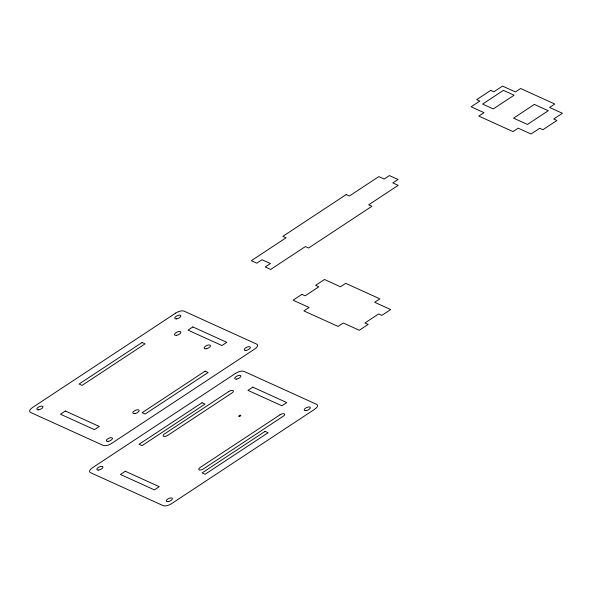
<?xml version="1.0" encoding="UTF-8"?>
<svg xmlns="http://www.w3.org/2000/svg" width="592" height="592" viewBox="0 0 592 592"><rect width="100%" height="100%" fill="white"/><g stroke="black" fill="none" stroke-linecap="round" stroke-linejoin="round"><path stroke-width="0.89" d="M490.731 90.391L476.686 99.656L479.816 101.077L471.143 106.804L484.027 112.65L478.824 116.084L512.99 131.594L518.192 128.168L531.009 133.984L539.682 128.264L542.886 129.715L556.931 120.457L553.727 118.999L562.4 113.279L549.591 107.463L554.793 104.029L520.627 88.511L515.417 91.945L502.534 86.099L493.861 91.819L490.731 90.391M503.415 90.347L482.598 104.081L493.277 108.928L514.093 95.201L503.415 90.347M346.165 194.583L282.843 236.349L286.047 237.799L251.348 260.687L256.795 263.159L261.997 259.725L270.426 263.551L265.223 266.985L270.67 269.456L305.368 246.575L308.573 248.026L371.894 206.268L368.69 204.81L398.179 185.355L392.844 182.935L398.046 179.502L389.403 175.58L384.201 179.006L378.858 176.586L349.369 196.033L346.165 194.583M175.632 313.116L32.508 407.511A6.579 2.819 -24.2 0 0 30.503 412.402L103.178 445.399A6.579 2.819 -24.2 0 0 111.585 443.423L254.715 349.021A6.579 2.819 -24.2 0 0 256.713 344.137L184.038 311.133A6.579 2.819 -24.2 0 0 175.632 313.116M142.073 342.502L79.091 384.038L82.081 385.392L145.062 343.863L142.073 342.502M65.342 411.026L60.48 414.222L94.439 429.644L99.293 426.44L65.342 411.026M192.851 326.925L187.997 330.129L221.948 345.543L226.803 342.339L192.851 326.925M534.384 104.407L513.56 118.141L527.442 124.446L548.259 110.711L534.384 104.407M301.935 294.372L293.092 300.203L309.105 307.477L303.903 310.911L338.069 326.429L343.271 322.995L359.292 330.269L368.135 324.431L364.931 322.973L378.628 313.945L381.833 315.395L390.683 309.564L374.669 302.29L379.872 298.856L345.706 283.339L340.496 286.772L324.483 279.498L315.632 285.337L318.836 286.794L305.139 295.822L301.935 294.372M205.135 371.14L142.161 412.676L145.151 414.03L208.125 372.494L205.135 371.14M235.586 373.352L92.463 467.747A6.579 2.819 -24.2 0 0 90.458 472.638L163.133 505.635A6.579 2.819 -24.2 0 0 171.547 503.659L314.67 409.264A6.579 2.819 -24.2 0 0 316.668 404.373L243.993 371.376A6.579 2.819 -24.2 0 0 235.586 373.352M202.027 402.738L139.053 444.274L142.043 445.635L205.017 404.099L202.027 402.738M228.756 391.534L164.569 433.869A3.293 1.413 -24.2 0 0 163.562 436.311A3.293 1.413 -24.2 0 0 167.765 435.32L231.96 392.984A3.293 1.413 -24.2 0 0 232.959 390.542A3.293 1.413 -24.2 0 0 228.756 391.534M125.297 471.262L120.435 474.466L154.394 489.88L159.248 486.676L125.297 471.262M252.806 387.161L247.952 390.365L281.903 405.779L286.765 402.575L252.806 387.161M280.009 414.807L200.207 467.436A3.293 1.413 -24.2 0 0 199.201 469.885A3.293 1.413 -24.2 0 0 203.404 468.894L283.213 416.257A3.293 1.413 -24.2 0 0 284.212 413.815A3.293 1.413 -24.2 0 0 280.009 414.807M265.09 431.376L202.116 472.912L205.106 474.266L268.08 432.737L265.09 431.376M206.231 348.755A3.426 1.473 -24.2 0 0 210.412 345.491A3.426 1.473 -24.2 0 0 205.202 346.424A3.426 1.473 -24.2 0 0 206.231 348.755M176.608 335.309A3.426 1.473 -24.2 0 0 180.789 332.038A3.426 1.473 -24.2 0 0 175.58 332.978A3.426 1.473 -24.2 0 0 176.608 335.309M134.924 413.556A3.426 1.473 -24.2 0 0 139.105 410.286A3.426 1.473 -24.2 0 0 133.896 411.225A3.426 1.473 -24.2 0 0 134.924 413.556M245.85 350.405A3.293 1.413 -24.2 0 0 250.364 347.437A3.293 1.413 -24.2 0 0 245.702 347.83A3.293 1.413 -24.2 0 0 245.85 350.405M98.42 470.063A3.293 1.413 -24.2 0 0 102.927 467.088A3.293 1.413 -24.2 0 0 98.265 467.488A3.293 1.413 -24.2 0 0 98.42 470.063M236.334 379.102A3.293 1.413 -24.2 0 0 240.848 376.127A3.293 1.413 -24.2 0 0 236.186 376.519A3.293 1.413 -24.2 0 0 236.334 379.102M167.891 501.609A3.293 1.413 -24.2 0 0 172.398 498.634A3.293 1.413 -24.2 0 0 167.743 499.034A3.293 1.413 -24.2 0 0 167.891 501.609M305.812 410.648A3.293 1.413 -24.2 0 0 310.319 407.673A3.293 1.413 -24.2 0 0 305.664 408.066A3.293 1.413 -24.2 0 0 305.812 410.648M176.379 318.866A3.293 1.413 -24.2 0 0 180.886 315.891A3.293 1.413 -24.2 0 0 176.231 316.283A3.293 1.413 -24.2 0 0 176.379 318.866M38.458 409.827A3.293 1.413 -24.2 0 0 42.964 406.852A3.293 1.413 -24.2 0 0 38.31 407.252A3.293 1.413 -24.2 0 0 38.458 409.827M107.929 441.373A3.293 1.413 -24.2 0 0 112.443 438.398A3.293 1.413 -24.2 0 0 107.781 438.798A3.293 1.413 -24.2 0 0 107.929 441.373M239.286 416.457A1.095 0.474 -24.2 0 0 240.789 415.466A1.095 0.474 -24.2 0 0 239.235 415.591A1.095 0.474 -24.2 0 0 239.286 416.457"/></g></svg>
